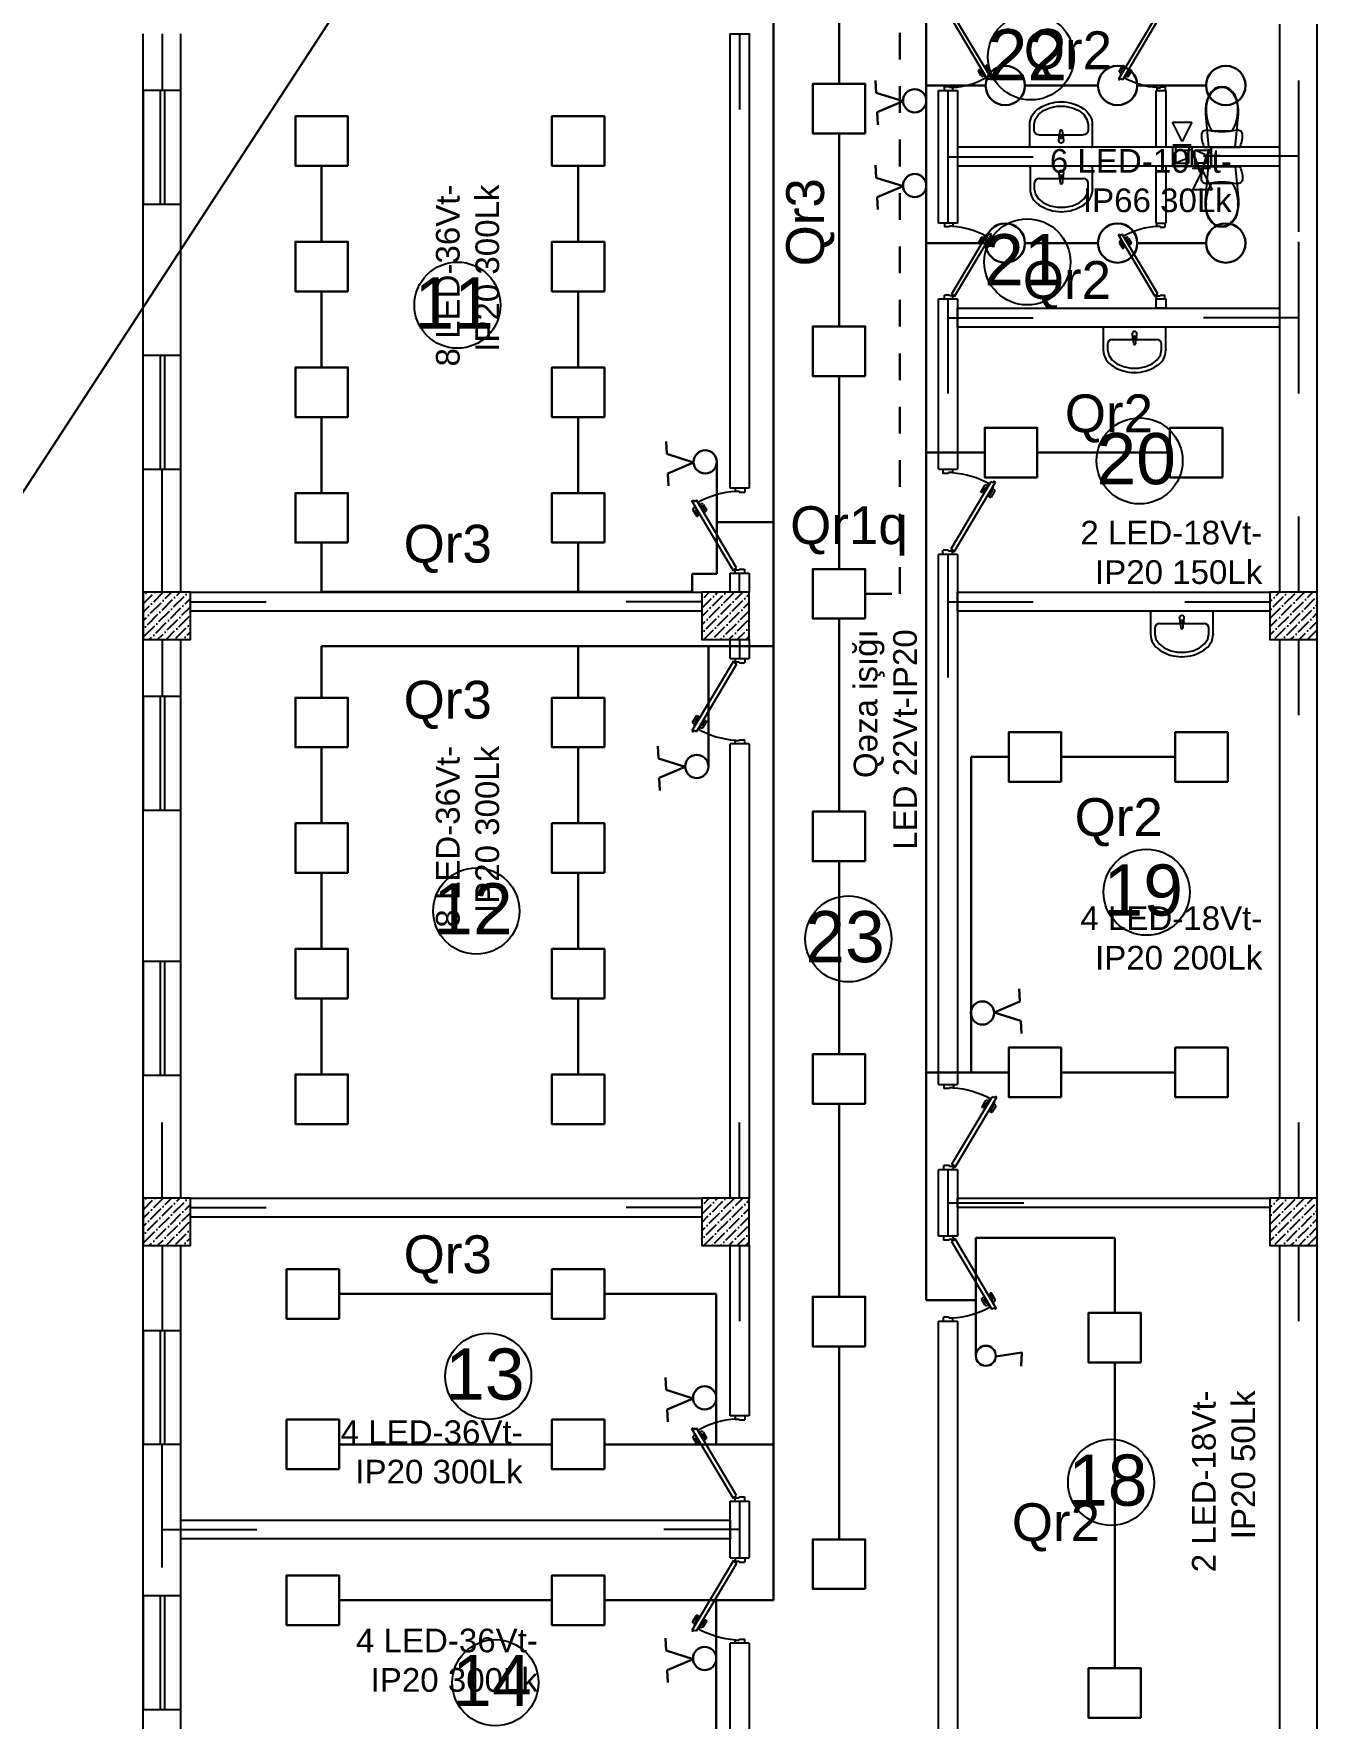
# Model space of a CAD drawing. Header units: millimetres. Extents: x 42452 to 2852333, y -419346 to 834876.
# Drawn here: x 2605871 to 2619426, y 313423 to 331218 of the extents above; entities that cross this region are included whole.
import ezdxf
from ezdxf import colors
from ezdxf.entities.mleader import LeaderData, LeaderLine
from ezdxf.math import Vec2, Vec3

# ---------------------------------------------------------------- set-up
doc = ezdxf.new("R2010")
doc.units = ezdxf.units.MM
doc.linetypes.add('Штриховая', pattern=[564.444447, 282.222223, -282.222223])
for name, color, linetype, lineweight in [('memar', 7, 'Continuous', 25), ('выкл1_IP20', 5, 'Continuous', 30), ('Выкл2_IP20', 5, 'Continuous', 30), ('ДВЕРИ', 7, 'Continuous', 5), ('надписи', 5, 'Continuous', 30), ('Соедин', 5, 'Continuous', 30), ('Соедин_роз', 94, 'Continuous', 30), ('Соединение', 5, 'Continuous', 30), ('Шит', 1, 'Continuous', 30)]:
    doc.layers.add(name, color=color, linetype=linetype, lineweight=lineweight)
doc.layers.add('Интерьер - Мебель_Ном._пера__75', color=160, linetype='Continuous', lineweight=25, true_color=0x2731ed)
doc.styles.add('Arial', font='arial.ttf', dxfattribs={"height": 200})
doc.styles.add('my_own', font='arial.ttf')
doc.styles.get("Standard").update_dxf_attribs({"font": 'arial.ttf'})
doc.styles.add('СГЕНЕРИР_СТИЛЬ_1', font='arial.ttf')

# ---------------------------------------------------------------- blocks, each defined once
blk = doc.blocks.new('qapi 700')
at = {"layer": 'ДВЕРИ', "color": 251, "lineweight": 25, "true_color": 0x636466}
for p, q in [((1281620, 90086), (1281659, 90086)), ((1281620, 89997), (1281651, 89997)), ((1281651, 89997), (1281651, 90034)), ((1281651, 90034), (1281659, 90034)), ((1281659, 90034), (1281659, 90086)), ((1282368, 90010), (1281735, 89633)), ((1282382, 89987), (1282368, 90010)), ((1282420, 90086), (1282380, 90086)), ((1282380, 90034), (1282380, 90085)), ((1282388, 90034), (1282380, 90034)), ((1282388, 89991), (1282382, 89987)), ((1282388, 89997), (1282388, 90034)), ((1282420, 89997), (1282388, 89997)), ((1282420, 89997), (1282388, 89997)), ((1282395, 89980), (1282388, 89991)), ((1282395, 89980), (1281741, 89591)), ((1281812, 89685), (1281762, 89656)), ((1281776, 89665), (1281770, 89676)), ((1281775, 89698), (1281826, 89728)), ((1281792, 89676), (1281793, 89674)), ((1281835, 89712), (1281794, 89687)), ((1281814, 89681), (1281812, 89685)), ((1281836, 89725), (1281838, 89722)), ((1281733, 89605), (1281747, 89613)), ((1281741, 89591), (1281733, 89605)), ((1281747, 89613), (1281735, 89633)), ((1281762, 89656), (1281765, 89651)), ((1281785, 89617), (1281787, 89613)), ((1281787, 89613), (1281837, 89642)), ((1281802, 89622), (1281809, 89609)), ((1281820, 89629), (1281818, 89631)), ((1281872, 89650), (1281831, 89626)), ((1281831, 89604), (1281881, 89634)), ((1281837, 89642), (1281835, 89646)), ((1281884, 89645), (1281883, 89647))]:
    blk.add_line(p, q, dxfattribs=at)
for centre, radius, start, end in [((1282471, 90052), 821, 183.4077, 209.5706), ((1281783, 89684), 15.9, 120.7133, 210.7133), ((1281798, 89680), 7.94, 120.7133, 210.7133), ((1281830, 89721), 7.94, 30.7133, 120.7133), ((1281831, 89718), 7.94, 300.7133, 30.7133), ((1281823, 89617), 15.9, 210.7133, 300.7133), ((1281827, 89633), 7.94, 210.7133, 300.7133), ((1281876, 89643), 7.94, 30.7133, 120.7133), ((1281877, 89641), 7.94, 300.7133, 30.7133)]:
    blk.add_arc(centre, radius, start, end, dxfattribs=at)
blk = doc.blocks.new('Умывальник 03 16')
at = {"layer": 'Интерьер - Мебель_Ном._пера__75', "color": 251, "linetype": 'Continuous', "true_color": 0x636466}
for p, q in [((0, 0), (-320, 0)), ((320, 0), (0, 0)), ((-330, -10), (-330, -240)), ((-235, -130), (235, -130)), ((-25, -70), (-21, -112)), ((-18, -121), (-11, -174)), ((-14, -110), (-14, -95)), ((-14, -95), (14, -95)), ((11, -174), (18, -121)), ((14, -95), (14, -110)), ((21, -112), (25, -70)), ((330, -240), (330, -10)), ((-285, -180), (-285, -240)), ((-285, -240), (-273, -295)), ((-273, -295), (-240, -345)), ((-240, -345), (-187, -387)), ((187, -387), (240, -345)), ((240, -345), (273, -295)), ((273, -295), (285, -240)), ((285, -240), (285, -180)), ((-187, -387), (-118, -417)), ((-118, -417), (-41, -433)), ((-41, -433), (41, -433)), ((41, -433), (118, -417)), ((118, -417), (187, -387))]:
    blk.add_line(p, q, dxfattribs=at)
for centre, radius, start, end in [((-320, -10), 10, 90, 180), ((320, -10), 10, 0, 90), ((-235, -180), 50, 90, 180), ((0, -70), 25, 0, 180), ((0, -110), 21.1, 185.1696, 212.771), ((0, -110), 21.1, 212.771, 327.229), ((0, -110), 13.6, 180, 0), ((0, -173), 11.2, 187.1389, 352.8611), ((0, -110), 21.1, 327.229, 354.8304), ((235, -180), 50, 0, 90), ((-133, -240), 197, 180, 239.3268), ((133, -240), 197, 300.6732, 0), ((0, -58), 422, 236.4705, 270), ((0, -58), 422, 270, 303.5295)]:
    blk.add_arc(centre, radius, start, end, dxfattribs=at)
for p in [(320, 0), (-330, -10), (-25, -70), (-18, -121), (11, -174), (21, -112), (330, -240), (-233, -410), (0, -480), (233, -410)]:
    blk.add_point(p, dxfattribs=at)
blk = doc.blocks.new('Унитаз 16_2')
at = {"layer": 'Интерьер - Мебель_Ном._пера__75', "color": 251, "linetype": 'Continuous', "true_color": 0x636466}
for p, q in [((-187, 0), (-194, -15)), ((187, 0), (-187, 0)), ((-141, 0), (-173, -350)), ((141, 0), (-141, 0)), ((173, -350), (141, 0)), ((194, -15), (187, 0)), ((-217, -112), (-218, -128)), ((-218, -128), (-216, -140)), ((-216, -95), (-217, -112)), ((-213, -79), (-216, -95)), ((-216, -140), (-212, -151)), ((-210, -62), (-213, -79)), ((-212, -151), (-206, -161)), ((-205, -46), (-210, -62)), ((-206, -161), (-198, -169)), ((-200, -31), (-205, -46)), ((-194, -15), (-200, -31)), ((-198, -169), (-188, -175)), ((-188, -175), (-178, -179)), ((-154, -180), (-116, -173)), ((-116, -173), (-78, -168)), ((0, -173), (-109, -173)), ((-78, -168), (-39, -165)), ((-39, -165), (0, -164)), ((0, -164), (39, -165)), ((109, -173), (0, -173)), ((39, -165), (78, -168)), ((78, -168), (116, -173)), ((116, -173), (154, -180)), ((178, -179), (188, -175)), ((188, -175), (198, -169)), ((200, -31), (194, -15)), ((198, -169), (206, -161)), ((205, -46), (200, -31)), ((210, -62), (205, -46)), ((206, -161), (212, -151)), ((213, -79), (210, -62)), ((212, -151), (216, -140)), ((216, -95), (213, -79)), ((217, -112), (216, -95)), ((216, -140), (218, -128)), ((218, -128), (217, -112)), ((-178, -179), (-166, -181)), ((-173, -350), (-175, -402)), ((-166, -181), (-154, -180)), ((154, -180), (166, -181)), ((166, -181), (178, -179)), ((175, -402), (173, -350)), ((-175, -402), (-169, -453)), ((-169, -453), (-157, -503)), ((-157, -503), (-138, -550)), ((138, -550), (157, -503)), ((157, -503), (169, -453)), ((169, -453), (175, -402)), ((-138, -550), (-112, -587)), ((-112, -587), (-79, -616)), ((-79, -616), (-41, -634)), ((-41, -634), (0, -640)), ((0, -631), (0, -631)), ((0, -640), (41, -634)), ((41, -634), (79, -616)), ((79, -616), (112, -587)), ((81, -605), (81, -605)), ((112, -587), (138, -550))]:
    blk.add_line(p, q, dxfattribs=at)
for centre, radius, start, end in [((258, -388), 425, 149.6518, 181.3539), ((-258, -388), 425, 358.6461, 30.3482), ((89, -412), 257, 176.8048, 228.4245), ((-89, -412), 257, 311.5755, 3.1952), ((1, -493), 139, 233.7772, 269.6644), ((-1, -493), 139, 270.3356, 306.2228)]:
    blk.add_arc(centre, radius, start, end, dxfattribs=at)
for p in [(109, -173), (-167, -398), (167, -398), (-81, -605)]:
    blk.add_point(p, dxfattribs=at)
blk = doc.blocks.new('выкл2_IP20')
at = {"layer": 'Выкл2_IP20'}
for p, q in [((-105, 409), (-239, 409)), ((0, 125), (-105, 409)), ((0, 125), (105, 409)), ((105, 409), (239, 409))]:
    blk.add_line(p, q, dxfattribs=at)
blk.add_circle((0, 0), 125, dxfattribs=at)
blk = doc.blocks.new('выкл1_IP20')
at = {"layer": 'выкл1_IP20'}
for p, q in [((0, 125), (-70, 447)), ((-70, 447), (99, 447))]:
    blk.add_line(p, q, dxfattribs=at)
blk.add_circle((0, 0), 125, dxfattribs=at)

msp = doc.modelspace()

# ---------------------------------------------------------------- hatches: boundary and pattern name
at = {"layer": 'memar', "lineweight": 25}
h = msp.add_hatch(dxfattribs=at)
h.set_pattern_fill('ANSI36', color=256, scale=500)
h.set_pattern_definition([(45, (920787.99, 2781717.893), (33.1456304, 121.533978), [156.25, -31.25, 0, -31.25])])
h.paths.add_polyline_path([(2607026.14, 325317.81288), (2607026.14, 324817.81288), (2607526.14, 324817.81288), (2607526.14, 325317.81288)])
h = msp.add_hatch(dxfattribs=at)
h.set_pattern_fill('ANSI36', color=256, scale=500)
h.set_pattern_definition([(45, (914887.99, 2781717.893), (33.1456304, 121.533978), [156.25, -31.25, 0, -31.25])])
h.paths.add_polyline_path([(2612926.13986, 325317.81288), (2612926.13986, 324817.81288), (2613426.13986, 324817.81288), (2613426.13986, 325317.81288)])
h = msp.add_hatch(dxfattribs=at)
h.set_pattern_fill('ANSI36', color=256, scale=500)
h.set_pattern_definition([(45, (908887.99, 2781717.893), (33.1456304, 121.533978), [156.25, -31.25, 0, -31.25])])
h.paths.add_polyline_path([(2618926.13986, 325317.81288), (2618926.13986, 324817.81288), (2619426.13986, 324817.81288), (2619426.13986, 325317.81288)])
h = msp.add_hatch(dxfattribs=at)
h.set_pattern_fill('ANSI36', color=256, scale=500)
h.set_pattern_definition([(45, (920787.99, 2775317.893), (33.1456304, 121.533978), [156.25, -31.25, 0, -31.25])])
h.paths.add_polyline_path([(2607026.14, 318917.81288), (2607026.14, 318417.81288), (2607526.14, 318417.81288), (2607526.14, 318917.81288)])
h = msp.add_hatch(dxfattribs=at)
h.set_pattern_fill('ANSI36', color=256, scale=500)
h.set_pattern_definition([(45, (914887.99, 2775317.893), (33.1456304, 121.533978), [156.25, -31.25, 0, -31.25])])
h.paths.add_polyline_path([(2612926.13986, 318917.81288), (2612926.13986, 318417.81288), (2613426.13986, 318417.81288), (2613426.13986, 318917.81288)])
h = msp.add_hatch(dxfattribs=at)
h.set_pattern_fill('ANSI36', color=256, scale=500)
h.set_pattern_definition([(45, (908887.99, 2775317.893), (33.1456304, 121.533978), [156.25, -31.25, 0, -31.25])])
h.paths.add_polyline_path([(2618926.13986, 318917.81288), (2618926.13986, 318417.81288), (2619426.13986, 318417.81288), (2619426.13986, 318917.81288)])

# ---------------------------------------------------------------- linework, layer by layer
at = {"color": 4, "linetype": 'Штриховая', "lineweight": 30}
for p, q in [((2615018.18199, 325301.01947), (2615018.18199, 334022.16509)), ((2614652.76778, 325301.01947), (2615018.18199, 325301.01947))]:
    msp.add_line(p, q, dxfattribs=at)
at = {"color": 5, "lineweight": 30}
for p, q in [((2614375.49664, 330687.73315), (2614375.49664, 332726.29199)), ((2615923.85454, 330671.42175), (2615297.19396, 330671.42175)), ((2617110.08143, 330671.09842), (2616338.97618, 330671.09842)), ((2618252.21274, 330671.09842), (2617525.20282, 330671.09842)), ((2614375.49664, 328125.33591), (2614375.49664, 330163.89475)), ((2608911.96079, 329822.34767), (2608911.96079, 329019.47697)), ((2611620.50638, 329822.34767), (2611620.50638, 329019.47697)), ((2615923.85479, 329006.37996), (2615297.19421, 329006.37996)), ((2617110.08143, 329006.37996), (2616338.97618, 329006.37996)), ((2618252.21274, 329006.37996), (2617525.20282, 329006.37996)), ((2608911.96079, 328495.63857), (2608911.96079, 327692.76787)), ((2611620.50638, 328495.63857), (2611620.50638, 327692.76787)), ((2614375.49664, 325562.93867), (2614375.49664, 327601.49751)), ((2608911.96079, 327168.92947), (2608911.96079, 326366.05877)), ((2611620.50638, 327168.92947), (2611620.50638, 326366.05877)), ((2617870.45145, 326793.22841), (2616469.73608, 326793.22841)), ((2614375.49664, 323000.54143), (2614375.49664, 325039.10027)), ((2608911.96079, 323680.48147), (2608911.96079, 322877.61077)), ((2611620.50638, 323680.48147), (2611620.50638, 322877.61077)), ((2614375.49664, 320438.14419), (2614375.49664, 322476.70303)), ((2608911.96079, 322353.77237), (2608911.96079, 321550.90167)), ((2611620.50638, 322353.77237), (2611620.50638, 321550.90167)), ((2608911.96079, 321027.06327), (2608911.96079, 320224.19257)), ((2611620.50638, 321027.06327), (2611620.50638, 320224.19257)), ((2614375.49664, 317875.74695), (2614375.49664, 319914.30579)), ((2614375.49664, 315313.34971), (2614375.49664, 317351.90855)), ((2617286.61674, 313952.9147), (2617286.61674, 317181.82854))]:
    msp.add_line(p, q, dxfattribs=at)
for points in [[(2614652.76778, 330163.89475), (2614098.2255, 330163.89475), (2614098.2255, 330687.73315), (2614652.76778, 330687.73315)], [(2609189.23193, 329822.34767), (2608634.68965, 329822.34767), (2608634.68965, 330346.18607), (2609189.23193, 330346.18607)], [(2611897.77752, 329822.34767), (2611343.23524, 329822.34767), (2611343.23524, 330346.18607), (2611897.77752, 330346.18607)], [(2609189.23193, 328495.63857), (2608634.68965, 328495.63857), (2608634.68965, 329019.47697), (2609189.23193, 329019.47697)], [(2611897.77752, 328495.63857), (2611343.23524, 328495.63857), (2611343.23524, 329019.47697), (2611897.77752, 329019.47697)], [(2614652.76778, 327601.49751), (2614098.2255, 327601.49751), (2614098.2255, 328125.33591), (2614652.76778, 328125.33591)], [(2609189.23193, 327168.92947), (2608634.68965, 327168.92947), (2608634.68965, 327692.76787), (2609189.23193, 327692.76787)], [(2611897.77752, 327168.92947), (2611343.23524, 327168.92947), (2611343.23524, 327692.76787), (2611897.77752, 327692.76787)], [(2616469.73608, 326531.30921), (2615915.1938, 326531.30921), (2615915.1938, 327055.14761), (2616469.73608, 327055.14761)], [(2618424.99373, 326531.30921), (2617870.45145, 326531.30921), (2617870.45145, 327055.14761), (2618424.99373, 327055.14761)], [(2609189.23193, 325842.22037), (2608634.68965, 325842.22037), (2608634.68965, 326366.05877), (2609189.23193, 326366.05877)], [(2611897.77752, 325842.22037), (2611343.23524, 325842.22037), (2611343.23524, 326366.05877), (2611897.77752, 326366.05877)], [(2614652.76778, 325039.10027), (2614098.2255, 325039.10027), (2614098.2255, 325562.93867), (2614652.76778, 325562.93867)], [(2609189.23193, 323680.48147), (2608634.68965, 323680.48147), (2608634.68965, 324204.31987), (2609189.23193, 324204.31987)], [(2611897.77752, 323680.48147), (2611343.23524, 323680.48147), (2611343.23524, 324204.31987), (2611897.77752, 324204.31987)], [(2616722.26189, 323315.8062), (2616167.71961, 323315.8062), (2616167.71961, 323839.64461), (2616722.26189, 323839.64461)], [(2618481.06779, 323315.8062), (2617926.52551, 323315.8062), (2617926.52551, 323839.64461), (2618481.06779, 323839.64461)], [(2614652.76778, 322476.70303), (2614098.2255, 322476.70303), (2614098.2255, 323000.54143), (2614652.76778, 323000.54143)], [(2609189.23193, 322353.77237), (2608634.68965, 322353.77237), (2608634.68965, 322877.61077), (2609189.23193, 322877.61077)], [(2611897.77752, 322353.77237), (2611343.23524, 322353.77237), (2611343.23524, 322877.61077), (2611897.77752, 322877.61077)], [(2609189.23193, 321027.06327), (2608634.68965, 321027.06327), (2608634.68965, 321550.90167), (2609189.23193, 321550.90167)], [(2611897.77752, 321027.06327), (2611343.23524, 321027.06327), (2611343.23524, 321550.90167), (2611897.77752, 321550.90167)], [(2616722.26189, 319984.66952), (2616167.71961, 319984.66952), (2616167.71961, 320508.50793), (2616722.26189, 320508.50793)], [(2618481.06779, 319984.66952), (2617926.52551, 319984.66952), (2617926.52551, 320508.50793), (2618481.06779, 320508.50793)], [(2614652.76778, 319914.30579), (2614098.2255, 319914.30579), (2614098.2255, 320438.14419), (2614652.76778, 320438.14419)], [(2609189.23193, 319700.35417), (2608634.68965, 319700.35417), (2608634.68965, 320224.19257), (2609189.23193, 320224.19257)], [(2611897.77752, 319700.35417), (2611343.23524, 319700.35417), (2611343.23524, 320224.19257), (2611897.77752, 320224.19257)], [(2609095.71251, 317643.6208), (2608541.17023, 317643.6208), (2608541.17023, 318167.4592), (2609095.71251, 318167.4592)], [(2611897.77752, 317643.6208), (2611343.23524, 317643.6208), (2611343.23524, 318167.4592), (2611897.77752, 318167.4592)], [(2614652.76778, 317351.90855), (2614098.2255, 317351.90855), (2614098.2255, 317875.74695), (2614652.76778, 317875.74695)], [(2617563.88788, 317181.82854), (2617009.3456, 317181.82854), (2617009.3456, 317705.66694), (2617563.88788, 317705.66694)], [(2609095.71251, 316054.85763), (2608541.17023, 316054.85763), (2608541.17023, 316578.69603), (2609095.71251, 316578.69603)], [(2611897.77752, 316054.85763), (2611343.23524, 316054.85763), (2611343.23524, 316578.69603), (2611897.77752, 316578.69603)], [(2614652.76778, 314789.51131), (2614098.2255, 314789.51131), (2614098.2255, 315313.34971), (2614652.76778, 315313.34971)], [(2609095.71251, 314408.87161), (2608541.17023, 314408.87161), (2608541.17023, 314932.71001), (2609095.71251, 314932.71001)], [(2611897.77752, 314408.87161), (2611343.23524, 314408.87161), (2611343.23524, 314932.71001), (2611897.77752, 314932.71001)], [(2617563.88788, 313429.0763), (2617009.3456, 313429.0763), (2617009.3456, 313952.9147), (2617563.88788, 313952.9147)]]:
    msp.add_lwpolyline(points, close=True, dxfattribs=at)
at = {"layer": 'memar', "color": 0, "lineweight": 25}
for p, q in [((2617726.14, 330618.17219), (2617826.14, 330618.17219)), ((2617726.14, 329217.81288), (2617826.14, 329217.81288)), ((2617726.14, 328417.81288), (2617826.14, 328417.81288))]:
    msp.add_line(p, q, dxfattribs=at)
at = {"layer": 'memar', "lineweight": 25}
for p, q in [((2617897.3537, 330281.59229), (2618102.58387, 330281.59229)), ((2617999.36424, 330079.7611), (2617897.3537, 330281.59229)), ((2618102.58387, 330281.59229), (2617999.36424, 330079.7611)), ((2618110.60664, 329568.81344), (2618213.82627, 329770.64463)), ((2618213.82627, 329770.64463), (2618315.83681, 329568.81344)), ((2618315.83681, 329568.81344), (2618110.60664, 329568.81344))]:
    msp.add_line(p, q, dxfattribs=at)
at = {"layer": 'memar', "color": 7, "lineweight": 25}
for p, q in [((2617895.51948, 330017.81288), (2617895.51948, 329817.81288)), ((2618100.47523, 330017.81288), (2617895.51948, 330017.81288)), ((2618093.17346, 330041.75421), (2617901.33486, 330041.75421)), ((2617928.6909, 330041.75421), (2617928.6909, 329985.53321)), ((2618070.07868, 330041.75421), (2618070.07868, 329985.53321)), ((2618100.47523, 329817.81288), (2618100.47523, 330017.81288)), ((2618305.43098, 330017.81288), (2618100.47523, 330017.81288)), ((2618100.57801, 330017.81288), (2618100.57801, 329817.81288)), ((2618100.57801, 329817.81288), (2618100.57801, 330017.81288)), ((2618305.53375, 330017.81288), (2618305.53375, 329817.81288)), ((2618305.63653, 329817.81288), (2618305.63653, 330017.81288)), ((2617895.51948, 329817.81288), (2618100.47523, 329817.81288)), ((2618298.23198, 329793.87155), (2618106.39338, 329793.87155)), ((2618133.74943, 329793.87155), (2618133.74943, 329850.09255)), ((2618275.1372, 329793.87155), (2618275.1372, 329850.09255))]:
    msp.add_line(p, q, dxfattribs=at)
at = {"layer": 'memar', "color": 5, "lineweight": 25}
for p, q in [((2617927.92007, 329985.01514), (2617927.92007, 329849.042)), ((2618069.30785, 329985.01514), (2617927.92007, 329985.01514)), ((2618070.07868, 329985.53321), (2618033.30084, 329893.65129)), ((2618069.30785, 329849.042), (2618069.30785, 329985.01514)), ((2618238.35936, 329941.97447), (2618132.61887, 329986.02584)), ((2618132.97859, 329850.61062), (2618132.97859, 329986.58376)), ((2618132.97859, 329986.58376), (2618274.36637, 329986.58376)), ((2618275.1372, 329850.09255), (2618238.35936, 329941.97447)), ((2618274.36637, 329986.58376), (2618274.36637, 329850.61062)), ((2618033.30084, 329893.65129), (2617927.56035, 329849.59992)), ((2617927.92007, 329849.042), (2618069.30785, 329849.042)), ((2618274.36637, 329850.61062), (2618132.97859, 329850.61062))]:
    msp.add_line(p, q, dxfattribs=at)
at = {"layer": 'memar', "color": 0, "lineweight": 25}
for points in [[(2607026.05727, 306117.81288), (2607026.33479, 331217.81288)], [(2607426.2534, 325317.81288), (2607426.33479, 331217.80736)], [(2613226.13986, 326417.81288), (2613226.13986, 331217.81288), (2613426.13986, 331217.81288), (2613426.13986, 326417.81288)], [(2619026.14, 331317.81288), (2619026.14, 325317.81288)], [(2619425.96341, 306117.81288), (2619426.33479, 331317.81288)], [(2615426.14, 329217.81288), (2615426.14, 330617.81288)], [(2615426.14, 330617.81288), (2615626.14, 330617.81288)], [(2615626.14, 330617.81288), (2615626.14, 329217.81288)], [(2617726.14, 330017.81288), (2617726.14, 330618.17219)], [(2617826.14, 330618.17219), (2617826.14, 330017.81288)], [(2619026.14, 330017.81288), (2615626.14, 330017.81288)], [(2619026.14, 329817.81288), (2615626.14, 329817.81288)], [(2617726.14, 329217.81288), (2617726.14, 329817.81288)], [(2617826.14, 329817.81288), (2617826.14, 329217.81288)], [(2615626.14, 329217.81288), (2615426.14, 329217.81288)], [(2615426.14, 326617.81288), (2615426.14, 328417.81288)], [(2615426.14, 328417.81288), (2615626.14, 328417.81288)], [(2615626.14, 328417.81288), (2615626.14, 326617.81288)], [(2617826.14, 328417.81288), (2617826.14, 328317.81288), (2617726.14, 328317.81288), (2617726.14, 328417.81288)], [(2615426.14, 326617.81288), (2615626.14, 326617.81288)], [(2613426.13986, 326417.81288), (2613226.13986, 326417.81288)], [(2615426.14, 320117.81288), (2615426.14, 325717.81288)], [(2615626.14, 325717.81288), (2615426.14, 325717.81288)], [(2615626.14, 325717.81288), (2615626.14, 320117.81288)], [(2613426.13986, 325517.81288), (2613426.13986, 325317.81288), (2613226.13986, 325317.81288), (2613226.13986, 325517.81288)], [(2613226.13986, 325517.81288), (2613426.13986, 325517.81288)], [(2607426.16511, 318917.81288), (2607426.2465, 324817.81288)], [(2613226.13986, 324617.81288), (2613226.13986, 324817.81288), (2613426.13986, 324817.81288), (2613426.13986, 324617.81288)], [(2619026.14, 324817.81288), (2619026.14, 318917.81288)], [(2613226.13986, 324617.81288), (2613426.13986, 324617.81288)], [(2613426.13986, 323717.81288), (2613426.13986, 318917.81288), (2613226.13986, 318917.81288), (2613226.13986, 323717.81288)], [(2613426.13986, 323717.81288), (2613226.13986, 323717.81288)], [(2615426.14, 320117.81288), (2615626.14, 320117.81288)], [(2615426.14, 318517.81288), (2615426.14, 319217.81288)], [(2615626.14, 319217.81288), (2615426.14, 319217.81288)], [(2615626.14, 319217.81288), (2615626.14, 318517.81288)], [(2607426.0782, 312617.81288), (2607426.15821, 318417.81288)], [(2613226.14, 316617.81288), (2613226.14, 318417.81288), (2613426.14, 318417.81288), (2613426.14, 316617.81288)], [(2615626.14, 318517.81288), (2615426.14, 318517.81288)], [(2619026.14, 318417.81288), (2619026.14, 312603.30459)], [(2615626.14, 317617.81288), (2615626.14, 312318.30459), (2615426.14, 312318.30459), (2615426.14, 317617.81288)], [(2615426.14, 317617.81288), (2615626.14, 317617.81288)], [(2613426.14, 316617.81288), (2613226.14, 316617.81288)], [(2613226.14, 315117.81288), (2613226.14, 315717.81288)], [(2613226.14, 315717.81288), (2613426.14, 315717.81288)], [(2613426.14, 315717.81288), (2613426.14, 315117.81288)], [(2613226.14, 315117.81288), (2613426.14, 315117.81288)], [(2613426.14, 314217.81288), (2613426.14, 312618.30459), (2613226.14, 312618.30459), (2613226.14, 314217.81288)], [(2613426.14, 314217.81288), (2613226.14, 314217.81288)]]:
    msp.add_lwpolyline(points, dxfattribs=at)
at = {"layer": 'memar', "lineweight": 25}
for points in [[(2607226.14, 331217.81288), (2607226.14, 330617.73675)], [(2613326.13986, 331217.81288), (2613326.13986, 330417.81288)], [(2619226.14, 330723.97664), (2619226.14, 329923.97664)], [(2615526.14, 330617.81288), (2615526.14, 329217.81288)], [(2615526.14, 329917.81288), (2616426.14, 329917.81288)], [(2619226.14, 329923.97664), (2618226.14, 329923.97664)], [(2619226.14, 329923.97664), (2619226.14, 329123.97664)], [(2619226.14, 329017.81288), (2619226.14, 328217.81288)], [(2615526.14, 328417.81288), (2615526.14, 327417.81288)], [(2615526.14, 328217.81288), (2616426.14, 328217.81288)], [(2619226.14, 328217.81288), (2618226.14, 328217.81288)], [(2619226.14, 328217.81288), (2619226.14, 327417.81288)], [(2607226.14, 325317.81288), (2607226.14, 326617.31613)], [(2619226.14, 326117.81288), (2619226.14, 325317.81288)], [(2615526.14, 325717.81288), (2615526.14, 324417.81288)], [(2613326.13986, 325317.81288), (2613326.13986, 325517.81288)], [(2607526.14, 325217.81288), (2608326.14, 325217.81288)], [(2612926.13986, 325217.81288), (2612126.13986, 325217.81288)], [(2615526.14, 325217.81288), (2616426.14, 325217.81288)], [(2618026.13986, 325217.81288), (2618926.13986, 325217.81288)], [(2607226.14, 324817.81288), (2607226.14, 324212.34448)], [(2613326.13986, 324817.81288), (2613326.13986, 324617.81288)], [(2619226.14, 324817.81288), (2619226.14, 324017.81288)], [(2607226.14, 318917.81288), (2607226.14, 319717.81288)], [(2613326.13986, 318917.81288), (2613326.13986, 319717.81288)], [(2619226.14, 319717.81288), (2619226.14, 318917.81288)], [(2615526.14, 319217.81288), (2615526.14, 318517.81288)], [(2607526.14, 318817.81288), (2608326.14, 318817.81288)], [(2612926.13986, 318817.81288), (2612126.13986, 318817.81288)], [(2615526.14, 318867.81288), (2616326.14, 318867.81288)], [(2607226.14, 318417.81288), (2607226.12924, 317517.81288)], [(2613326.14, 318417.81288), (2613326.14, 317617.81288)], [(2619226.14, 318417.81288), (2619226.14, 317617.81288)], [(2607226.07241, 315017.73675), (2607226.14, 316317.81288)], [(2613326.14, 315717.81288), (2613326.14, 315117.81288)], [(2607226.14, 315417.88323), (2608226.11683, 315417.88323)], [(2613326.14, 315417.81288), (2612526.14, 315417.81288)]]:
    msp.add_lwpolyline(points, dxfattribs=at)
at = {"layer": 'memar', "color": 0, "lineweight": 25}
for points in [[(2607426.32651, 329417.73675), (2607426.32651, 330617.73675), (2607026.32651, 330617.73675), (2607026.32651, 329417.73675)], [(2619026.14, 328117.81288), (2615626.14, 328117.81288), (2615626.14, 328317.81288), (2619026.14, 328317.81288)], [(2607425.15048, 326617.31613), (2607425.15048, 327817.31613), (2607025.15048, 327817.31613), (2607025.15048, 326617.31613)], [(2612926.13986, 325117.81288), (2607526.14, 325117.81288), (2607526.14, 325317.81288), (2612926.13986, 325317.81288)], [(2618926.13986, 325117.81288), (2615626.14, 325117.81288), (2615626.14, 325317.81288), (2618926.13986, 325317.81288)], [(2607426.23822, 323017.73675), (2607426.23822, 324217.73675), (2607026.23822, 324217.73675), (2607026.23822, 323017.73675)], [(2607426.23822, 320217.73675), (2607426.23822, 321417.73675), (2607026.23822, 321417.73675), (2607026.23822, 320217.73675)], [(2612926.13986, 318717.81288), (2607526.14, 318717.81288), (2607526.14, 318917.81288), (2612926.13986, 318917.81288)], [(2618926.13986, 318817.81288), (2615626.14, 318817.81288), (2615626.14, 318917.81288), (2618926.13986, 318917.81288)], [(2607426.12924, 316317.81288), (2607426.12924, 317517.81288), (2607026.12924, 317517.81288), (2607026.12924, 316317.81288)], [(2613226.14, 315317.81288), (2607426.11682, 315317.81426), (2607426.11682, 315517.81426), (2613226.14, 315517.81288)], [(2607426.10717, 313517.73675), (2607426.10717, 314717.73675), (2607026.10717, 314717.73675), (2607026.10717, 313517.73675)]]:
    msp.add_lwpolyline(points, close=True, dxfattribs=at)
at = {"layer": 'memar', "color": 146, "lineweight": 25, "true_color": 0x105689}
for points in [[(2607257.46391, 330617.73675), (2607207.46391, 330617.73675), (2607207.46391, 329417.73675), (2607257.46391, 329417.73675)], [(2607256.28789, 327817.31613), (2607206.28789, 327817.31613), (2607206.28789, 326617.31613), (2607256.28789, 326617.31613)], [(2607257.37562, 324217.73675), (2607207.37562, 324217.73675), (2607207.37562, 323017.73675), (2607257.37562, 323017.73675)], [(2607257.37562, 321417.73675), (2607207.37562, 321417.73675), (2607207.37562, 320217.73675), (2607257.37562, 320217.73675)], [(2607257.26665, 317517.81288), (2607207.26665, 317517.81288), (2607207.26665, 316317.81288), (2607257.26665, 316317.81288)], [(2607257.24457, 314717.73675), (2607207.24457, 314717.73675), (2607207.24457, 313517.73675), (2607257.24457, 313517.73675)]]:
    msp.add_lwpolyline(points, close=True, dxfattribs=at)
at = {"layer": 'memar', "color": 3, "lineweight": 25}
for points in [[(2607526.14, 325317.81288), (2607026.14, 325317.81288), (2607026.14, 324817.81288), (2607526.14, 324817.81288)], [(2613426.13986, 325317.81288), (2612926.13986, 325317.81288), (2612926.13986, 324817.81288), (2613426.13986, 324817.81288)], [(2619426.13986, 325317.81288), (2618926.13986, 325317.81288), (2618926.13986, 324817.81288), (2619426.13986, 324817.81288)], [(2607526.14, 318917.81288), (2607026.14, 318917.81288), (2607026.14, 318417.81288), (2607526.14, 318417.81288)], [(2613426.13986, 318917.81288), (2612926.13986, 318917.81288), (2612926.13986, 318417.81288), (2613426.13986, 318417.81288)], [(2619426.13986, 318917.81288), (2618926.13986, 318917.81288), (2618926.13986, 318417.81288), (2619426.13986, 318417.81288)]]:
    msp.add_lwpolyline(points, close=True, dxfattribs=at)
at = {"layer": 'memar', "color": 0, "lineweight": 25}
for centre in [(2616401.64297, 330972.42156), (2616363.62164, 328806.93459), (2610345.99822, 328350.20681), (2617549.33991, 326705.69614), (2617624.08427, 322148.96429), (2610545.31377, 321950.86844), (2614474.63049, 321656.58474), (2610671.19944, 317036.31551), (2617248.62902, 315915.81074), (2610745.9438, 313799.29843)]:
    msp.add_circle(centre, 454.87332, dxfattribs=at)
at = {"layer": 'Соедин'}
for centre in [(2616131.41548, 330671.09842), (2617317.64212, 330671.09842), (2618459.77343, 330671.09842), (2616131.41548, 329006.37996), (2617317.64212, 329006.37996), (2618459.77343, 329006.37996)]:
    msp.add_circle(centre, 207.5607, dxfattribs=at)
at = {"layer": 'Соедин_роз', "color": 5, "lineweight": 30}
for p, q in [((2615915.1938, 326793.22841), (2615297.19421, 326793.22841)), ((2613085.56379, 325512.95843), (2613085.56379, 326694.3017)), ((2613683.07505, 326058.18727), (2613085.56379, 326058.18727)), ((2608911.96079, 325842.22037), (2608911.96079, 325323.67928)), ((2611620.50638, 325842.22037), (2611620.50638, 325323.67928)), ((2612826.15685, 325323.67928), (2612826.15685, 325512.95843)), ((2612826.15685, 325512.95843), (2613085.56379, 325512.95843)), ((2608911.96079, 325323.67928), (2612826.15685, 325323.67928)), ((2608911.96079, 324204.31987), (2608911.96079, 324749.45761)), ((2608911.96079, 324749.45761), (2613683.07505, 324749.45761)), ((2611620.50638, 324204.31987), (2611620.50638, 324749.45761)), ((2612995.96557, 323483.85202), (2612995.96557, 324749.45761)), ((2616167.71961, 323577.7254), (2615771.49444, 323577.7254)), ((2615771.49444, 323577.7254), (2615771.49444, 320246.58872)), ((2617926.52551, 323577.7254), (2616722.26189, 323577.7254)), ((2615297.19421, 320246.58872), (2616167.71961, 320246.58872)), ((2617926.52551, 320246.58872), (2616722.26189, 320246.58872)), ((2615821.22555, 318498.37066), (2615820.14568, 317252.33288)), ((2617286.61674, 318498.37066), (2615821.22555, 318498.37066)), ((2617286.61674, 317705.66694), (2617286.61674, 318498.37066)), ((2609095.71251, 317905.54), (2611343.23524, 317905.54)), ((2611897.77752, 317905.54), (2613078.48019, 317905.54)), ((2613078.48019, 317905.54), (2613078.48019, 316316.77683)), ((2615297.19421, 317841.95522), (2615821.22555, 317841.95522)), ((2609095.71251, 314670.79081), (2611343.23524, 314670.79081))]:
    msp.add_line(p, q, dxfattribs=at)
at = {"layer": 'Соединение'}
for p, q in [((2613683.07505, 314670.79081), (2613683.07505, 334186.84219)), ((2615297.19421, 332745.81546), (2615297.19421, 317841.95522)), ((2609095.71251, 316316.77683), (2611343.23524, 316316.77683)), ((2613683.07505, 316316.77683), (2611897.77752, 316316.77683)), ((2611897.77752, 314670.79081), (2613683.07505, 314670.79081)), ((2613078.48019, 314670.79081), (2613078.48019, 312747.10978))]:
    msp.add_line(p, q, dxfattribs=at)

# ---------------------------------------------------------------- block references
at = {"layer": 'memar', "color": 0, "lineweight": 25}
for p, xscale, yscale, zscale, rotation in [((2705539.76816, -950487.62003), 0.9995990622998042, 0.9995990622998042, 0.9995990622998042, 90.00000000000001), ((2705539.76816, 1610323.24579), -0.9995990622998042, 0.9995990622998042, 0.9995990622998042, 90), ((2716722.3036, 1767053.50369), -1.123918947526444, 1.123918947526444, 1.123918947526444, 90), ((2511858.75716, 1770714.45681), 1.126929626026874, 1.126929626026874, 1.126929626026874, 270), ((2511858.75716, -1120578.83105), -1.126929626026874, 1.126929626026874, 1.126929626026874, 270), ((2717055.87949, 1765161.07879), -1.127511823903376, 1.127511823903376, 1.127511823903376, 90), ((2716990.40951, -1126554.8737), 1.126832967059133, 1.126832967059133, 1.126832967059133, 90.00000000000001), ((2511858.75716, 1760914.45681), 1.126929626026874, 1.126929626026874, 1.126929626026874, 270), ((2511666.33195, -1132818.10824), -1.129065648574512, 1.129065648574512, 1.129065648574512, 270)]:
    msp.add_blockref('qapi 700', p, dxfattribs=dict(at, xscale=xscale, yscale=yscale, zscale=zscale, rotation=rotation))
at = {"layer": 'memar', "lineweight": 25, "rotation": 270}
for p, xscale, yscale, zscale in [((2527454.18849, -955033.8529), -1.003144055343956, 1.003144055343956, 1.003144055343956), ((2528169.25791, 1604612.56806), 0.9951456853083912, 0.9951456853083912, 0.9951456853083912)]:
    msp.add_blockref('qapi 700', p, dxfattribs=dict(at, xscale=xscale, yscale=yscale, zscale=zscale))
at = {"layer": 'memar', "color": 104, "linetype": 'Continuous', "lineweight": 25, "true_color": 0x029e21, "zscale": 1000, "rotation": 180}
msp.add_blockref('Унитаз 16_2', (2618419.68694, 330017.81288), dxfattribs=at)
at = {"layer": 'memar', "color": 104, "linetype": 'Continuous', "lineweight": 25, "true_color": 0x029e21, "xscale": -1, "zscale": 1000, "rotation": 180}
msp.add_blockref('Умывальник 03 16', (2616720.41646, 330017.81288), dxfattribs=at)
at = {"layer": 'memar', "color": 104, "linetype": 'Continuous', "lineweight": 25, "true_color": 0x029e21, "zscale": 1000}
for p in [(2616722.9013, 329817.81288), (2617496.57016, 328117.81288), (2617995.89388, 325116.83811)]:
    msp.add_blockref('Умывальник 03 16', p, dxfattribs=at)
at = {"layer": 'memar', "color": 104, "linetype": 'Continuous', "lineweight": 25, "true_color": 0x029e21, "xscale": -1, "zscale": 1000}
msp.add_blockref('Унитаз 16_2', (2618419.68694, 329813.37366), dxfattribs=at)
at = {"layer": 'выкл1_IP20', "xscale": 0.8467890346591398, "yscale": 0.8467890346591398, "zscale": 0.8467890346591398, "rotation": 266.1302057622091}
msp.add_blockref('выкл1_IP20', (2615925.99315, 317252.82788), dxfattribs=at)
at = {"layer": 'Выкл2_IP20', "xscale": -0.9814641926970524, "yscale": 0.9814641926970524, "zscale": 0.9814641926970524}
for p, rotation in [((2615174.51119, 330509.39739), 92.71874304796314), ((2615174.51119, 329613.10478), 92.71874304796314), ((2612962.88077, 326694.28838), 92.71874304796314), ((2612873.42064, 323478.03277), 92.71874304796314), ((2615889.68029, 320873.82325), 272.7187430479631), ((2612956.58659, 316807.53944), 92.71874304796314), ((2612956.58659, 314055.489), 92.71874304796314)]:
    msp.add_blockref('выкл2_IP20', p, dxfattribs=dict(at, rotation=rotation))

# ---------------------------------------------------------------- texts
at = {"layer": 'memar', "linetype": 'Continuous', "lineweight": 25, "char_height": 540, "attachment_point": 3, "style": 'СГЕНЕРИР_СТИЛЬ_1'}
for s, insert in [('{\\fArial|b0|i0|c238|p38;22}', (2616785.38297, 331265.87714)), ('{\\fArial|b0|i0|c238|p38;2}1', (2616747.36164, 329100.39018)), ('11', (2610729.73822, 328643.66239)), ('{\\fArial|b0|i0|c238|p38;20}', (2617933.07991, 326999.15173)), ('1{\\fArial|b0|i0|c238|p38;9}', (2618007.82427, 322442.41987)), ('1{\\fArial|b0|i0|c238|p38;2}', (2610929.05377, 322244.32402)), ('{\\fArial|b0|i0|c238|p38;23}', (2614858.37049, 321950.04032)), ('1{\\fArial|b0|i0|c238|p38;3}', (2611054.93944, 317329.77109)), ('1{\\fArial|b0|i0|c238|p38;8}', (2617632.36902, 316209.26632)), ('1{\\fArial|b0|i0|c238|p38;4}', (2611129.6838, 314092.75401))]:
    msp.add_mtext(s, dxfattribs=dict(at, insert=insert))
at = {"layer": 'надписи', "color": 5, "char_height": 400, "width": 541.4951903, "attachment_point": 1, "style": 'Arial'}
for s, insert in [('Qr2', (2616327.40573, 331242.89512)), ('Qr2', (2616316.53306, 328816.18837)), ('Qr2', (2616759.87527, 327407.22638)), ('Qr{\\fArial|b0|i0|c238|p34;1q}', (2613859.4766, 326226.12486)), ('Qr{\\fArial|b0|i0|c238|p34;3}', (2609777.65156, 326030.69821)), ('Qr{\\fArial|b0|i0|c238|p34;3}', (2609777.65156, 324382.75454)), ('Qr2', (2616863.49822, 323142.69832)), ('Qr{\\fArial|b0|i0|c238|p34;3}', (2609777.65156, 318525.04494)), ('Qr2', (2616200.85679, 315694.7409))]:
    msp.add_mtext(s, dxfattribs=dict(at, insert=insert))
at = {"layer": 'надписи', "color": 1, "char_height": 250, "width": 3945.2394495, "attachment_point": 9, "style": 'my_own'}
for s, insert in [('{\\fArial|b0|i0|c238|p34;6 }LED-{\\fArial|b0|i0|c238|p34;10}Vt-{\\fArial|b0|i0|c238|p34;\\P}IP{\\fArial|b0|i0|c238|p34;66 30Lk}', (2618523.47336, 329329.17746)), ('{\\fArial|b0|i0|c238|p34;2 }LED-{\\fArial|b0|i0|c238|p34;18}Vt-{\\fArial|b0|i0|c238|p34;\\P}IP{\\fArial|b0|i0|c238|p34;20 150Lk}', (2618845.28379, 325402.16828)), ('{\\fArial|b0|i0|c238|p34;4 }LED-{\\fArial|b0|i0|c238|p34;18}Vt-{\\fArial|b0|i0|c238|p34;\\P}IP{\\fArial|b0|i0|c238|p34;20 200Lk}', (2618846.00798, 321329.41717)), ('{\\fArial|b0|i0|c238|p34;4 }LED-{\\fArial|b0|i0|c238|p34;36}Vt-{\\fArial|b0|i0|c238|p34;\\P}IP{\\fArial|b0|i0|c238|p34;20 300Lk}', (2611034.71381, 315900.46292)), ('{\\fArial|b0|i0|c238|p34;4 }LED-{\\fArial|b0|i0|c238|p34;36}Vt-{\\fArial|b0|i0|c238|p34;\\P}IP{\\fArial|b0|i0|c238|p34;20 300Lk}', (2611195.70347, 313700.30783))]:
    msp.add_mtext(s, dxfattribs=dict(at, insert=insert))
at = {"layer": 'надписи', "color": 1, "char_height": 250, "width": 3405.0343712, "attachment_point": 9, "rotation": 90, "style": 'my_own'}
for s, insert in [('{\\fArial|b0|i0|c238|p34;8 }LED-{\\fArial|b0|i0|c238|p34;36}Vt-{\\fArial|b0|i0|c238|p34;\\P}IP{\\fArial|b0|i0|c238|p34;20 300Lk}', (2610789.12492, 329624.44292)), ('{\\fArial|b0|i0|c238|p34;Qəza işığı \\P}LED{\\fArial|b0|i0|c238|p34; 22}Vt-IP{\\fArial|b0|i0|c238|p34;20}', (2615200.90918, 324926.61575)), ('{\\fArial|b0|i0|c238|p34;8 }LED-{\\fArial|b0|i0|c238|p34;36}Vt-{\\fArial|b0|i0|c238|p34;\\P}IP{\\fArial|b0|i0|c238|p34;20 300Lk}', (2610789.12492, 323696.11044)), ('{\\fArial|b0|i0|c238|p34;2 }LED-{\\fArial|b0|i0|c238|p34;18}Vt-{\\fArial|b0|i0|c238|p34;\\P}IP{\\fArial|b0|i0|c238|p34;20 50Lk}', (2618773.3549, 316887.43907))]:
    msp.add_mtext(s, dxfattribs=dict(at, insert=insert))
at = {"layer": 'надписи', "color": 5, "insert": (2613817.33187, 328760.41833), "char_height": 400, "width": 541.4951903, "attachment_point": 1, "rotation": 90, "style": 'Arial'}
msp.add_mtext('Qr3', dxfattribs=at)

# ---------------------------------------------------------------- leaders
at = {"layer": 'Шит', "color": 0, "lineweight": -3}
ml = msp.add_multileader_mtext('Standard', dxfattribs=at)
ml.set_content('{\\fArial|b0|i0|c238|p34;\\C256; \\fArial|b0|i0|c204|p34;\\H0.5x;PQ4}')
ml.set_leader_properties()
ml.build(insert=Vec2(0, 0))
ml.multileader.update_dxf_attribs({"text_left_attachment_type": 6, "text_right_attachment_type": 6, "dogleg_length": 0.36, "arrow_head_size": 0.18})
ctx = ml.context
ctx.base_point, ctx.char_height, ctx.arrow_head_size, ctx.landing_gap_size, ctx.plane_origin = Vec3(2602221.35774, 323641.33699), 1000, 0.18, 0.09, Vec3(2584237.30309, 347334.72574)
ctx.left_attachment, ctx.right_attachment, ctx.text_align_type = 6, 6, 2
notes = []
notes.append((ctx, [(0, (1, 1, 0), (2603973.94413, 323641.33699), (-1, 0), 0.36, [(0, [(2610850.03955, 334197.18863)], 0, [])])]))
ctx.mtext.insert, ctx.mtext.width, ctx.mtext.alignment, ctx.mtext.flow_direction = Vec3(2603973.49413, 324741.33699), 4215.9366736, 3, 5
for ctx, leaders in notes:
    for number, flags, end, landing, length, lines in leaders:
        leader = LeaderData()
        leader.index, (leader.has_last_leader_line, leader.has_dogleg_vector, leader.attachment_direction) = number, flags
        leader.last_leader_point, leader.dogleg_vector, leader.dogleg_length = Vec3(end), Vec3(landing), length
        for number, points, colour, breaks in lines:
            line = LeaderLine()
            line.index, line.vertices, line.color, line.breaks = number, Vec3.list(points), colors.encode_raw_color(colour), breaks
            leader.lines.append(line)
        ctx.leaders.append(leader)

doc.saveas('drawing.dxf')
